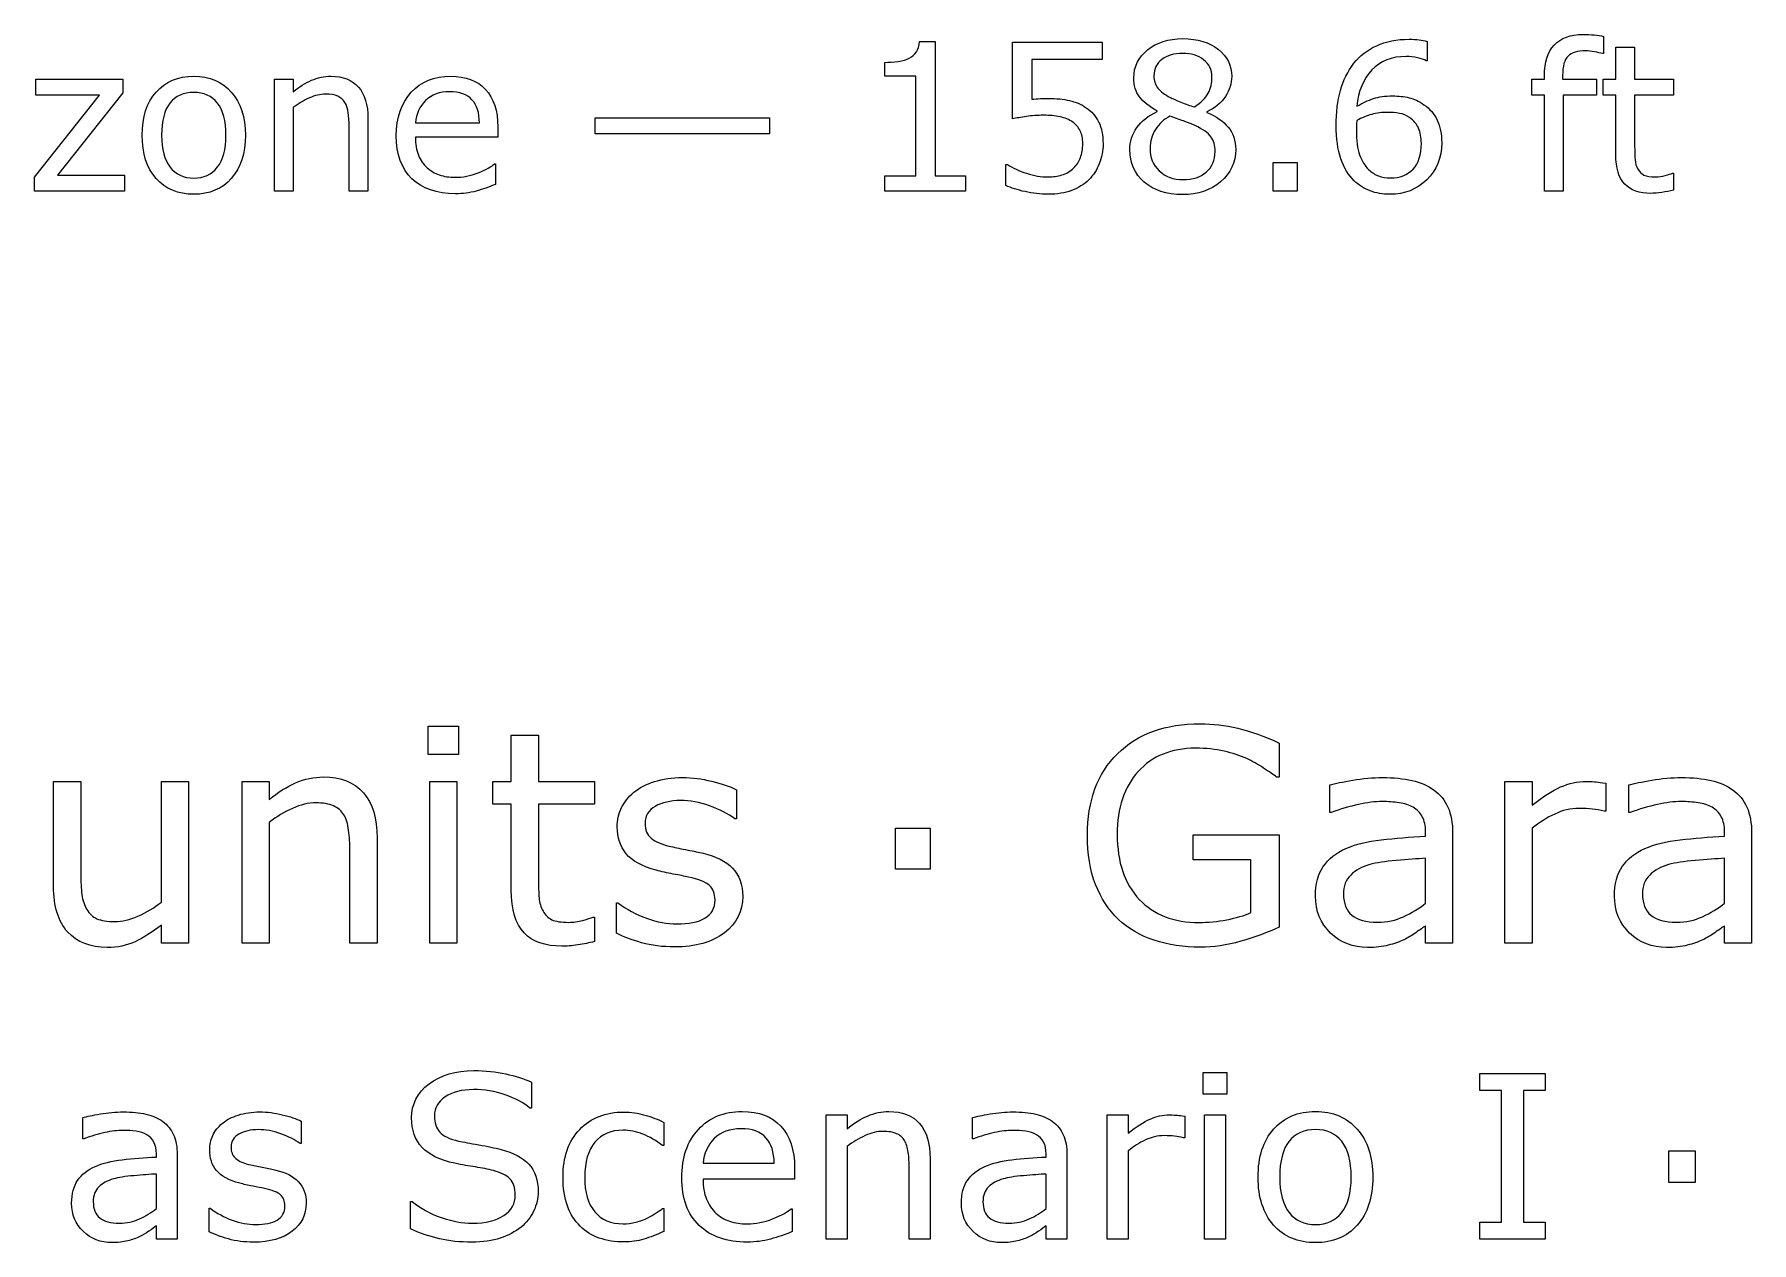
# Model space of a CAD drawing. Extents: x -13 to 750, y 12 to 2314.
# Drawn here: x 100.8 to 176.2, y 587.7 to 640.8 of the extents above; entities that cross this region are included whole.
import ezdxf

# ---------------------------------------------------------------- set-up
doc = ezdxf.new("R2010")
doc.units = 0
doc.layers.get('0').update_dxf_attribs({"linetype": 'CONTINUOUS'})

msp = doc.modelspace()

# ---------------------------------------------------------------- linework, layer by layer
at = {"color": 7}
for points in [[(139.69482, 640.4555), (140.37598, 640.4555), (140.37598, 634.5581), (141.71191, 634.5581), (141.71191, 633.89)], [(143.77293, 637.0624), (143.77293, 640.433), (147.71043, 640.433), (147.71043, 639.6639), (144.62107, 639.6639), (144.62107, 637.9237)], [(161.98389, 640.4555), (161.98389, 639.6162), (161.93999, 639.6162)], [(170.26758, 635.4938), (170.26758, 638.1042), (169.70947, 638.1042), (169.70947, 638.7985), (170.26758, 638.7985), (170.26758, 640.2091), (171.09375, 640.2091), (171.09375, 638.7985), (172.79883, 638.7985), (172.79883, 638.1042), (171.09375, 638.1042), (171.09375, 635.8673)], [(169.72709, 640.6838), (169.72705, 639.9283)], [(141.71191, 633.89), (138.16992, 633.89), (138.16992, 634.558), (139.53223, 634.558), (139.53223, 638.9437), (138.16992, 638.9437), (138.16992, 639.5414)], [(169.72705, 639.9283), (169.68315, 639.9283)], [(112.2026, 637.5547), (112.2026, 633.89), (111.37642, 633.89), (111.37642, 638.7987), (112.2026, 638.7987), (112.2026, 638.2538)], [(167.92973, 638.9659), (167.92973, 638.7989), (169.41947, 638.7989), (169.41947, 638.1046), (167.95609, 638.1046), (167.95609, 633.89), (167.12992, 633.89), (167.12992, 638.1044), (166.57182, 638.1044), (166.57182, 638.7987), (167.12992, 638.7987), (167.12992, 638.9613)], [(150.13623, 637.3837), (150.13623, 637.4097)], [(152.31152, 637.3746), (152.31152, 637.3486)], [(115.48096, 633.89), (114.65479, 633.89), (114.65479, 636.6849)], [(115.48092, 637.076), (115.48096, 633.89)], [(117.56396, 636.8915), (120.37646, 636.8915)], [(121.18062, 636.7069), (121.18066, 636.2587)], [(121.18066, 636.2587), (117.56396, 636.2587)], [(147.75437, 635.9692), (147.75439, 635.9686)], [(161.72938, 635.9775), (161.729, 635.9776)], [(162.62114, 636.0133), (162.62109, 636.0126)], [(121.04004, 635.0897), (121.08394, 635.0897), (121.08394, 634.1888)], [(143.4917, 634.1361), (143.4917, 635.0633), (143.5532, 635.0633)], [(172.7549, 634.6764), (172.7988, 634.6764), (172.79883, 633.9341)], [(121.77341, 603.2065), (121.77341, 606.977), (120.96726, 606.977), (120.96726, 607.9799), (121.77341, 607.9799), (121.77341, 610.0175), (122.96677, 610.0175), (122.96677, 607.9799), (125.42966, 607.9799), (125.42966, 606.977), (122.96677, 606.977), (122.96677, 603.746)], [(155.48581, 609.662), (155.48581, 608.1703), (155.37155, 608.1703)], [(101.67676, 603.3783), (101.67676, 607.9803), (102.87012, 607.9803), (102.87012, 603.9432)], [(106.41213, 602.6864), (106.41213, 607.9803), (107.60549, 607.9803), (107.60547, 600.89)], [(111.14749, 606.1839), (111.14749, 600.89), (109.95413, 600.89), (109.95413, 607.9803), (111.14749, 607.9803), (111.14749, 607.1932)], [(157.77097, 606.6153), (157.70747, 606.6153), (157.70747, 607.8277)], [(166.59419, 605.9236), (166.59419, 600.89), (165.40083, 600.89), (165.40083, 607.9803), (166.59419, 607.9803), (166.59419, 606.933)], [(169.82515, 607.9043), (169.82517, 606.6786)], [(170.89792, 606.6153), (170.83442, 606.6153), (170.83442, 607.8277)], [(131.65673, 607.618), (131.65673, 606.3421), (131.59323, 606.3421)], [(169.82517, 606.6786), (169.76167, 606.6786)], [(115.88284, 605.4921), (115.88281, 600.89)], [(154.24802, 602.2225), (154.24802, 604.5394), (151.7153, 604.5394), (151.7153, 605.6439), (155.49216, 605.6439), (155.49216, 601.5877)], [(161.91599, 605.5741), (161.91599, 605.7582)], [(163.10298, 605.7012), (163.103, 600.8895)], [(175.04294, 605.5741), (175.04294, 605.7582)], [(176.22993, 605.7012), (176.22995, 600.8895)], [(115.88281, 600.89), (114.68945, 600.89), (114.68945, 604.9271)], [(161.91599, 602.6351), (161.91599, 604.6092)], [(175.04294, 602.6351), (175.04294, 604.6092)], [(126.3945, 601.3148), (126.3945, 602.6541), (126.458, 602.6541)], [(161.91599, 602.6353), (161.91599, 602.6351)], [(175.04294, 602.6353), (175.04294, 602.6351)], [(107.60547, 600.89), (106.41211, 600.89), (106.41211, 601.6771)], [(125.36619, 602.0253), (125.42969, 602.0253), (125.42966, 600.953)], [(163.103, 600.8895), (161.91599, 600.8895), (161.91599, 601.6449)], [(176.22995, 600.8895), (175.04294, 600.8895), (175.04294, 601.6449)], [(122.66264, 594.7845), (122.66264, 593.642), (122.59424, 593.642)], [(103.00439, 592.2941), (102.95559, 592.2941), (102.95559, 593.2267)], [(112.55515, 593.0658), (112.55515, 592.0843), (112.50635, 592.0843)], [(128.46826, 593.017), (128.46826, 591.9964), (128.41946, 591.9964)], [(136.52007, 591.9623), (136.52007, 587.89), (135.6021, 587.89), (135.6021, 593.3441), (136.52007, 593.3441), (136.52007, 592.7386)], [(142.06689, 592.2941), (142.01809, 592.2941), (142.01809, 593.2267)], [(148.85403, 591.7613), (148.85403, 587.89), (147.93607, 587.89), (147.93607, 593.3441), (148.85403, 593.3441), (148.85403, 592.5384)], [(151.33939, 593.2851), (151.33936, 592.3431)], [(151.33936, 592.3431), (151.29056, 592.3431)], [(106.19287, 591.4937), (106.19287, 591.6353)], [(107.10598, 591.5907), (107.10596, 587.89)], [(130.19189, 591.225), (133.31689, 591.225)], [(140.16265, 591.43), (140.1626, 587.89)], [(145.25537, 591.4937), (145.25537, 591.6353)], [(146.16848, 591.5907), (146.16846, 587.89)], [(106.19287, 589.2328), (106.19287, 590.7513)], [(134.21045, 590.5218), (130.19189, 590.5218)], [(134.21042, 591.0199), (134.21045, 590.5218)], [(140.1626, 587.89), (139.24463, 587.89), (139.24463, 590.9955)], [(145.25537, 589.2328), (145.25537, 590.7513)], [(106.19287, 589.233), (106.19287, 589.2328)], [(108.50732, 588.2171), (108.50732, 589.2474), (108.55612, 589.2474)], [(117.3501, 588.3392), (117.3501, 589.5502), (117.4185, 589.5502)], [(128.41946, 589.2422), (128.46826, 589.2422), (128.46826, 588.2318)], [(134.0542, 589.223), (134.103, 589.223), (134.103, 588.222)], [(145.25537, 589.233), (145.25537, 589.2328)], [(107.10596, 587.89), (106.19287, 587.89), (106.19287, 588.4711)], [(146.16846, 587.89), (145.25537, 587.89), (145.25537, 588.4711)]]:
    msp.add_lwpolyline(points, dxfattribs=at)
for points in [[(104.79785, 633.89), (100.83398, 633.89), (100.83398, 634.5008), (103.69482, 638.1087), (100.89551, 638.1087), (100.89551, 638.7987), (104.72314, 638.7987), (104.72314, 638.2098), (101.84912, 634.5887), (104.79785, 634.5887)], [(152.53564, 638.9086), (152.53564, 638.9086)], [(133.11182, 636.4037), (125.45654, 636.4037), (125.45654, 637.1068), (133.11182, 637.1068)], [(109.24512, 636.3421), (109.24512, 636.3421)], [(110.09766, 636.3421), (110.09766, 636.3421)], [(152.67187, 635.6302), (152.67187, 635.6302)], [(153.57715, 635.7138), (153.57715, 635.7138)], [(156.27539, 633.89), (155.2251, 633.89), (155.2251, 635.1424), (156.27539, 635.1424)], [(119.46289, 609.1673), (118.11719, 609.1673), (118.11719, 610.4051), (119.46289, 610.4051)], [(119.38669, 600.89), (118.19333, 600.89), (118.19333, 607.9803), (119.38669, 607.9803)], [(140.16257, 604.1332), (138.64548, 604.1332), (138.64548, 605.9295), (140.16257, 605.9295)], [(131.93601, 602.9334), (131.93601, 602.9334)], [(153.18994, 594.2572), (152.15479, 594.2572), (152.15479, 595.2093), (153.18994, 595.2093)], [(167.16942, 587.89), (164.29833, 587.89), (164.29833, 588.6322), (165.25048, 588.6322), (165.25048, 594.4183), (164.29833, 594.4183), (164.29833, 595.1605), (167.16942, 595.1605), (167.16942, 594.4183), (166.21728, 594.4183), (166.21728, 588.6322), (167.16942, 588.6322)], [(153.13134, 587.89), (152.21337, 587.89), (152.21337, 593.3441), (153.13134, 593.3441)], [(173.75634, 590.3851), (172.58935, 590.3851), (172.58935, 591.767), (173.75634, 591.767)], [(158.64892, 590.6146), (158.64892, 590.6146)], [(159.59618, 590.6146), (159.59618, 590.6146)], [(122.95557, 589.9652), (122.95557, 589.9652)], [(112.77002, 589.4623), (112.77002, 589.4623)]]:
    msp.add_lwpolyline(points, close=True, dxfattribs=at)
for points in [[(139.55859, 639.9985), (139.637697, 640.112767), (139.683107, 640.2651), (139.69482, 640.4555)], [(149.70996, 640.0904), (150.11426, 640.418533), (150.62842, 640.5826), (151.25244, 640.5826)], [(151.25244, 640.5826), (151.90576, 640.5826), (152.427243, 640.425867), (152.81689, 640.1124)], [(152.81689, 640.1124), (153.206543, 639.798867), (153.40137, 639.4004), (153.40137, 638.917)], [(158.77148, 639.5018), (159.029293, 639.832867), (159.361813, 640.0907), (159.76904, 640.2753)], [(159.76904, 640.2753), (160.176267, 640.462767), (160.650877, 640.5565), (161.19287, 640.5565)], [(161.19287, 640.5565), (161.365723, 640.5565), (161.510743, 640.549167), (161.62793, 640.5345)], [(161.62793, 640.5345), (161.745117, 640.519833), (161.86377, 640.4935), (161.98389, 640.4555)], [(167.12992, 638.9613), (167.12992, 639.5443), (167.27494, 639.991067), (167.56498, 640.3016)], [(167.56498, 640.3016), (167.85502, 640.615067), (168.273967, 640.7718), (168.82182, 640.7718)], [(168.82182, 640.7718), (169.006387, 640.7718), (169.171913, 640.763133), (169.3184, 640.7458)], [(169.3184, 640.7458), (169.467813, 640.728467), (169.604043, 640.7078), (169.72709, 640.6838)], [(138.16992, 639.5414), (138.354493, 639.5414), (138.552247, 639.556067), (138.76318, 639.5854)], [(138.76318, 639.5854), (138.97412, 639.6174), (139.13379, 639.6628), (139.24219, 639.7216)], [(139.24219, 639.7216), (139.376957, 639.794867), (139.482423, 639.887167), (139.55859, 639.9985)], [(149.10352, 638.8599), (149.10352, 639.3521), (149.305667, 639.762267), (149.70996, 640.0904)], [(150.33838, 639.6732), (150.104007, 639.4974), (149.98682, 639.2601), (149.98682, 638.9613)], [(151.24805, 639.9369), (150.87891, 639.9369), (150.575687, 639.849), (150.33838, 639.6732)], [(152.1709, 639.6556), (151.930667, 639.843133), (151.62305, 639.9369), (151.24805, 639.9369)], [(152.53564, 638.9086), (152.53564, 639.222067), (152.41406, 639.471067), (152.1709, 639.6556)], [(158.17383, 638.3065), (158.299803, 638.754767), (158.49902, 639.1532), (158.77148, 639.5018)], [(161.06109, 639.8012), (160.431203, 639.8012), (159.92876, 639.603467), (159.55376, 639.208)], [(161.56646, 639.7392), (161.402393, 639.780533), (161.233937, 639.8012), (161.06109, 639.8012)], [(161.93999, 639.6162), (161.857957, 639.6602), (161.733447, 639.7012), (161.56646, 639.7392)], [(168.16703, 639.814), (168.00883, 639.658733), (167.92973, 639.376033), (167.92973, 638.9659)], [(168.94047, 640.0513), (168.585977, 640.0513), (168.328163, 639.9722), (168.16703, 639.814)], [(169.32719, 640.0073), (169.180703, 640.036633), (169.051797, 640.0513), (168.94047, 640.0513)], [(169.68315, 639.9283), (169.592323, 639.954967), (169.47367, 639.9813), (169.32719, 640.0073)], [(106.17773, 638.2362), (106.58789, 638.702), (107.140137, 638.9349), (107.83447, 638.9349)], [(107.83447, 638.9349), (108.52295, 638.9349), (109.072267, 638.702), (109.48242, 638.2362)], [(112.2026, 638.2538), (112.460413, 638.467667), (112.727013, 638.634633), (113.0024, 638.7547)], [(113.0024, 638.7547), (113.277793, 638.874833), (113.56051, 638.9349), (113.85055, 638.9349)], [(113.85055, 638.9349), (114.380823, 638.9349), (114.78512, 638.775233), (115.06344, 638.4559)], [(117.37935, 638.2274), (117.818803, 638.699067), (118.395953, 638.9349), (119.1108, 638.9349)], [(119.1108, 638.9349), (119.772907, 638.9349), (120.282673, 638.741533), (120.6401, 638.3548)], [(149.354, 638.025), (149.187013, 638.2476), (149.10352, 638.5259), (149.10352, 638.8599)], [(149.98682, 638.9613), (149.98682, 638.750367), (150.045413, 638.567267), (150.1626, 638.412)], [(152.36865, 638.1879), (152.479977, 638.3959), (152.53564, 638.636133), (152.53564, 638.9086)], [(153.40137, 638.917), (153.40137, 638.621133), (153.309083, 638.329633), (153.12451, 638.0425)], [(159.55376, 639.208), (159.17876, 638.8154), (158.9605, 638.283667), (158.89898, 637.6128)], [(105.56689, 636.3421), (105.56689, 637.141967), (105.770503, 637.773333), (106.17773, 638.2362)], [(107.83447, 638.223), (107.38623, 638.223), (107.037597, 638.067733), (106.78857, 637.7572)], [(108.87158, 637.7572), (108.62256, 638.067733), (108.276857, 638.223), (107.83447, 638.223)], [(109.48242, 638.2362), (109.89258, 637.773333), (110.09766, 637.141967), (110.09766, 636.3421)], [(112.91012, 637.981), (112.664027, 637.869667), (112.428187, 637.727567), (112.2026, 637.5547)], [(113.61764, 638.148), (113.392053, 638.148), (113.156213, 638.092333), (112.91012, 637.981)], [(114.15377, 638.056), (114.016077, 638.117333), (113.837367, 638.148), (113.61764, 638.148)], [(114.47017, 637.7836), (114.39693, 637.9066), (114.291463, 637.9974), (114.15377, 638.056)], [(115.06344, 638.4559), (115.34176, 638.136567), (115.48092, 637.6766), (115.48092, 637.076)], [(116.72457, 636.3158), (116.72457, 637.118533), (116.94283, 637.755733), (117.37935, 638.2274)], [(118.00781, 637.8627), (117.74707, 637.6019), (117.59912, 637.278167), (117.56396, 636.8915)], [(119.06689, 638.2538), (118.62451, 638.2538), (118.271483, 638.123433), (118.00781, 637.8627)], [(120.04688, 637.8978), (119.833007, 638.135133), (119.506343, 638.2538), (119.06689, 638.2538)], [(120.37646, 636.8915), (120.373793, 637.3251), (120.263933, 637.660533), (120.04688, 637.8978)], [(120.6401, 638.3548), (121.000447, 637.968133), (121.18062, 637.418833), (121.18062, 636.7069)], [(144.62107, 637.9237), (144.74705, 637.9357), (144.875957, 637.944367), (145.00779, 637.9497)], [(145.00779, 637.9497), (145.13963, 637.956367), (145.25389, 637.9597), (145.35057, 637.9597)], [(145.35057, 637.9597), (145.705057, 637.9597), (146.015603, 637.929033), (146.28221, 637.8677)], [(146.28221, 637.8677), (146.54881, 637.809033), (146.793437, 637.703533), (147.01609, 637.5512)], [(150.13623, 637.4097), (149.78467, 637.597233), (149.523927, 637.802333), (149.354, 638.025)], [(150.1626, 638.412), (150.282713, 638.259667), (150.462887, 638.123433), (150.70312, 638.0033)], [(150.70312, 638.0033), (150.81152, 637.950633), (150.966797, 637.881767), (151.16895, 637.7967)], [(151.7666, 637.5858), (152.05664, 637.779133), (152.257323, 637.979833), (152.36865, 638.1879)], [(153.12451, 638.0425), (152.939943, 637.758367), (152.668947, 637.535733), (152.31152, 637.3746)], [(157.98926, 636.764), (157.98926, 637.344067), (158.050783, 637.858233), (158.17383, 638.3065)], [(158.89898, 637.6128), (159.145073, 637.7622), (159.38677, 637.874967), (159.62407, 637.9511)], [(159.62407, 637.9511), (159.864303, 638.030233), (160.14116, 638.0698), (160.45464, 638.0698)], [(160.45464, 638.0698), (160.73296, 638.0698), (160.97759, 638.043467), (161.18853, 637.9908)], [(161.18853, 637.9908), (161.402397, 637.9408), (161.620657, 637.838267), (161.84331, 637.6832)], [(106.78857, 637.7572), (106.542477, 637.4496), (106.41943, 636.9779), (106.41943, 636.3421)], [(109.24512, 636.3421), (109.24512, 636.9779), (109.120607, 637.4496), (108.87158, 637.7572)], [(114.61519, 637.3177), (114.588857, 637.516967), (114.540517, 637.672267), (114.47017, 637.7836)], [(114.65479, 636.6849), (114.65479, 636.9105), (114.64159, 637.121433), (114.61519, 637.3177)], [(144.38816, 637.1678), (144.15086, 637.132467), (143.945783, 637.097333), (143.77293, 637.0624)], [(145.13523, 637.2208), (144.877423, 637.2208), (144.6284, 637.203133), (144.38816, 637.1678)], [(145.86473, 637.1508), (145.64793, 637.197467), (145.404763, 637.2208), (145.13523, 637.2208)], [(146.42283, 636.9179), (146.27049, 637.029233), (146.084457, 637.106867), (145.86473, 637.1508)], [(147.01609, 637.5512), (147.25047, 637.390067), (147.432113, 637.182067), (147.56102, 636.9272)], [(149.24414, 636.6805), (149.45508, 636.976433), (149.752443, 637.210833), (150.13623, 637.3837)], [(150.68994, 637.1815), (150.426267, 637.037967), (150.213863, 636.843133), (150.05273, 636.597)], [(151.34473, 636.9486), (151.180663, 637.003933), (150.9624, 637.081567), (150.68994, 637.1815)], [(151.16895, 637.7967), (151.374023, 637.711767), (151.57324, 637.641467), (151.7666, 637.5858)], [(152.31152, 637.3486), (152.72168, 637.1728), (153.035157, 636.956), (153.25195, 636.6982)], [(159.55371, 637.2608), (159.339843, 637.202133), (159.120117, 637.1113), (158.89453, 636.9883)], [(160.24805, 637.3488), (159.999023, 637.3488), (159.767577, 637.319467), (159.55371, 637.2608)], [(160.76221, 637.3048), (160.598143, 637.334133), (160.426757, 637.3488), (160.24805, 637.3488)], [(161.21045, 637.1202), (161.075683, 637.213933), (160.92627, 637.275467), (160.76221, 637.3048)], [(161.60596, 636.6544), (161.526853, 636.833067), (161.395017, 636.988333), (161.21045, 637.1202)], [(161.84331, 637.6832), (162.101123, 637.504467), (162.294483, 637.278867), (162.42339, 637.0064)], [(106.17773, 634.4481), (105.770503, 634.910967), (105.56689, 635.5423), (105.56689, 636.3421)], [(106.41943, 636.3421), (106.41943, 635.7269), (106.543943, 635.259633), (106.79297, 634.9403)], [(108.86719, 634.9359), (109.119143, 635.2523), (109.24512, 635.721033), (109.24512, 636.3421)], [(110.09766, 636.3421), (110.09766, 635.5423), (109.89258, 634.910967), (109.48242, 634.4481)], [(146.74363, 636.5444), (146.667457, 636.699667), (146.560523, 636.824167), (146.42283, 636.9179)], [(146.86228, 635.9731), (146.86228, 636.1987), (146.82273, 636.389133), (146.74363, 636.5444)], [(147.56102, 636.9272), (147.68992, 636.672333), (147.75437, 636.353), (147.75437, 635.9692)], [(148.92773, 635.6962), (148.92773, 636.059467), (149.0332, 636.387567), (149.24414, 636.6805)], [(150.05273, 636.597), (149.89453, 636.350933), (149.81543, 636.072633), (149.81543, 635.7621)], [(151.79736, 636.7684), (151.659667, 636.833067), (151.50879, 636.893133), (151.34473, 636.9486)], [(152.4917, 636.2762), (152.374513, 636.440267), (152.143067, 636.604333), (151.79736, 636.7684)], [(153.25195, 636.6982), (153.46875, 636.4404), (153.57715, 636.112267), (153.57715, 635.7138)], [(158.19141, 635.3138), (158.056643, 635.7152), (157.98926, 636.1986), (157.98926, 636.764)], [(158.88133, 636.7994), (158.878663, 636.740733), (158.87733, 636.666033), (158.87733, 636.5753)], [(158.87733, 636.5753), (158.87733, 636.112367), (158.924207, 635.746133), (159.01796, 635.4766)], [(158.89453, 636.9883), (158.88853, 636.923633), (158.88413, 636.860667), (158.88133, 636.7994)], [(161.729, 635.9776), (161.729, 636.250067), (161.687987, 636.475667), (161.60596, 636.6544)], [(162.42339, 637.0064), (162.555223, 636.733933), (162.62114, 636.4029), (162.62114, 636.0133)], [(117.41012, 634.4349), (116.953087, 634.8773), (116.72457, 635.504267), (116.72457, 636.3158)], [(117.56396, 636.2587), (117.56396, 635.9569), (117.609373, 635.6932), (117.7002, 635.4676)], [(146.76121, 635.3623), (146.82859, 635.538033), (146.86228, 635.741633), (146.86228, 635.9731)], [(147.75439, 635.9686), (147.75439, 635.663933), (147.698727, 635.372433), (147.5874, 635.0941)], [(149.55615, 634.2899), (149.137203, 634.6561), (148.92773, 635.124867), (148.92773, 635.6962)], [(149.81543, 635.7621), (149.81543, 635.366567), (149.95166, 635.0399), (150.22412, 634.7821)], [(152.28516, 634.725), (152.542967, 634.944733), (152.67187, 635.246467), (152.67187, 635.6302)], [(152.67187, 635.6302), (152.67187, 635.899733), (152.611813, 636.115067), (152.4917, 636.2762)], [(153.57715, 635.7137), (153.57715, 635.1483), (153.355957, 634.6781), (152.91357, 634.3031)], [(161.36464, 634.8569), (161.6078, 635.117633), (161.72938, 635.491167), (161.72938, 635.9775)], [(162.62109, 636.0126), (162.62109, 635.347533), (162.401363, 634.804067), (161.96191, 634.3822)], [(171.09375, 635.8673), (171.09375, 635.6095), (171.099617, 635.407367), (171.11135, 635.2609)], [(106.79297, 634.9403), (107.04199, 634.6239), (107.389157, 634.4657), (107.83447, 634.4657)], [(107.83447, 634.4657), (108.273923, 634.4657), (108.618163, 634.622433), (108.86719, 634.9359)], [(117.7002, 635.4676), (117.79102, 635.245), (117.91553, 635.0619), (118.07373, 634.9183)], [(118.07373, 634.9183), (118.226077, 634.7777), (118.406253, 634.672233), (118.61426, 634.6019)], [(120.31494, 634.6942), (120.654787, 634.828933), (120.896487, 634.960767), (121.04004, 635.0897)], [(143.5532, 635.0633), (143.793433, 634.910967), (144.074683, 634.7806), (144.39695, 634.6722)], [(145.94822, 634.602), (146.144513, 634.660667), (146.31883, 634.7632), (146.47117, 634.9096)], [(146.47117, 634.9096), (146.600077, 635.0356), (146.696757, 635.1865), (146.76121, 635.3623)], [(147.5874, 635.0941), (147.476073, 634.815767), (147.32373, 634.5814), (147.13037, 634.391)], [(158.77588, 634.347), (158.523927, 634.5902), (158.329103, 634.912467), (158.19141, 635.3138)], [(159.01796, 635.4766), (159.11464, 635.21), (159.246477, 634.999067), (159.41347, 634.8438)], [(159.41347, 634.8438), (159.54823, 634.714933), (159.693247, 634.619733), (159.84852, 634.5582)], [(160.36268, 634.4702), (160.787487, 634.4702), (161.121473, 634.5991), (161.36464, 634.8569)], [(170.65869, 634.1974), (170.39795, 634.466933), (170.26758, 634.899067), (170.26758, 635.4938)], [(171.11135, 635.2609), (171.123083, 635.117367), (171.164097, 634.9826), (171.23439, 634.8566)], [(171.23439, 634.8566), (171.298857, 634.7394), (171.38675, 634.652967), (171.49807, 634.5973)], [(107.83447, 633.7538), (107.140137, 633.7538), (106.58789, 633.985233), (106.17773, 634.4481)], [(109.48242, 634.4481), (109.072267, 633.985233), (108.52295, 633.7538), (107.83447, 633.7538)], [(119.31734, 633.7757), (118.502887, 633.7757), (117.867147, 633.995433), (117.41012, 634.4349)], [(118.61426, 634.6019), (118.825193, 634.531567), (119.056637, 634.4964), (119.30859, 634.4964)], [(119.30859, 634.4964), (119.642577, 634.4964), (119.978027, 634.562333), (120.31494, 634.6942)], [(121.08394, 634.1888), (120.80562, 634.0716), (120.521443, 633.973467), (120.23141, 633.8944)], [(144.33105, 633.868), (143.999997, 633.941267), (143.720213, 634.030633), (143.4917, 634.1361)], [(144.39695, 634.6722), (144.719217, 634.566733), (145.035623, 634.514), (145.34617, 634.514)], [(145.34617, 634.514), (145.554177, 634.514), (145.75486, 634.543333), (145.94822, 634.602)], [(147.13037, 634.391), (146.91943, 634.185933), (146.667477, 634.027733), (146.37451, 633.9164)], [(151.25244, 633.7406), (150.543453, 633.7406), (149.978023, 633.9237), (149.55615, 634.2899)], [(150.22412, 634.7821), (150.49658, 634.5243), (150.842283, 634.3954), (151.26123, 634.3954)], [(152.91357, 634.3031), (152.474117, 633.9281), (151.920407, 633.7406), (151.25244, 633.7406)], [(151.26123, 634.3954), (151.688963, 634.3954), (152.030273, 634.505267), (152.28516, 634.725)], [(159.47461, 633.9032), (159.210937, 634.0028), (158.978027, 634.150733), (158.77588, 634.347)], [(159.84852, 634.5582), (160.006727, 634.499533), (160.178113, 634.4702), (160.36268, 634.4702)], [(161.96191, 634.3822), (161.52539, 633.963267), (160.98926, 633.7538), (160.35352, 633.7538)], [(171.80127, 633.7931), (171.30029, 633.7931), (170.91943, 633.927867), (170.65869, 634.1974)], [(171.49807, 634.5973), (171.612323, 634.544633), (171.785173, 634.5183), (172.01662, 634.5183)], [(172.01662, 634.5183), (172.151387, 634.5183), (172.292013, 634.5373), (172.4385, 634.5753)], [(172.4385, 634.5753), (172.58498, 634.616633), (172.690447, 634.650333), (172.7549, 634.6764)], [(120.23141, 633.8944), (119.94137, 633.815267), (119.63668, 633.7757), (119.31734, 633.7757)], [(145.36377, 633.7538), (145.00635, 633.7538), (144.66211, 633.791867), (144.33105, 633.868)], [(146.37451, 633.9164), (146.08447, 633.808), (145.747557, 633.7538), (145.36377, 633.7538)], [(160.35352, 633.7538), (160.031253, 633.7538), (159.738283, 633.8036), (159.47461, 633.9032)], [(172.28906, 633.8331), (172.10742, 633.806433), (171.944823, 633.7931), (171.80127, 633.7931)], [(172.79883, 633.9341), (172.643557, 633.893433), (172.473633, 633.859767), (172.28906, 633.8331)], [(148.38913, 609.1986), (149.27357, 610.074533), (150.485973, 610.5125), (152.02634, 610.5125)], [(152.02634, 610.5125), (152.563773, 610.5125), (153.111787, 610.446933), (153.67038, 610.3158)], [(153.67038, 610.3158), (154.233207, 610.1888), (154.83835, 609.970867), (155.48581, 609.662)], [(151.81052, 609.4398), (150.752573, 609.4398), (149.91468, 609.099133), (149.29684, 608.4178)], [(153.06735, 609.3065), (152.69919, 609.395367), (152.280247, 609.4398), (151.81052, 609.4398)], [(154.06393, 608.9828), (153.771943, 609.113933), (153.43975, 609.221833), (153.06735, 609.3065)], [(147.06882, 605.6249), (147.06882, 607.135633), (147.508923, 608.326867), (148.38913, 609.1986)], [(154.80026, 608.5702), (154.550587, 608.7352), (154.305143, 608.872733), (154.06393, 608.9828)], [(155.37155, 608.1703), (155.240363, 608.271833), (155.049933, 608.405133), (154.80026, 608.5702)], [(111.14749, 607.1932), (111.519883, 607.502133), (111.904973, 607.743367), (112.30276, 607.9169)], [(112.30276, 607.9169), (112.700547, 608.090367), (113.108913, 608.1771), (113.52786, 608.1771)], [(113.52786, 608.1771), (114.293813, 608.1771), (114.8778, 607.946467), (115.27982, 607.4852)], [(127.15624, 607.5038), (127.39322, 607.702667), (127.693677, 607.859233), (128.05761, 607.9735)], [(128.05761, 607.9735), (128.42577, 608.091967), (128.83625, 608.1512), (129.28905, 608.1512)], [(129.28905, 608.1512), (129.71223, 608.1512), (130.13964, 608.0983), (130.57128, 607.9925)], [(130.57128, 607.9925), (131.007153, 607.890967), (131.36897, 607.766133), (131.65673, 607.618)], [(149.29684, 608.4178), (148.683233, 607.740733), (148.37643, 606.822433), (148.37643, 605.6629)], [(157.70747, 607.8277), (157.940217, 607.891033), (158.276643, 607.960867), (158.71675, 608.0372)], [(158.71675, 608.0372), (159.15685, 608.113333), (159.590607, 608.1514), (160.01802, 608.1514)], [(160.01802, 608.1514), (160.517367, 608.1514), (160.951123, 608.1091), (161.31929, 608.0245)], [(161.31929, 608.0245), (161.691683, 607.9441), (162.013297, 607.804433), (162.28413, 607.6055)], [(166.59419, 606.933), (167.06815, 607.313867), (167.48498, 607.582567), (167.84468, 607.7391)], [(167.84468, 607.7391), (168.208607, 607.8999), (168.578887, 607.9803), (168.95552, 607.9803)], [(168.95552, 607.9803), (169.162873, 607.9803), (169.3131, 607.973967), (169.4062, 607.9613)], [(169.4062, 607.9613), (169.4993, 607.952633), (169.63895, 607.933633), (169.82515, 607.9043)], [(170.83442, 607.8277), (171.067167, 607.891033), (171.403593, 607.960867), (171.8437, 608.0372)], [(171.8437, 608.0372), (172.283807, 608.113333), (172.717563, 608.1514), (173.14497, 608.1514)], [(173.14497, 608.1514), (173.644317, 608.1514), (174.078073, 608.1091), (174.44624, 608.0245)], [(174.44624, 608.0245), (174.818633, 607.9441), (175.140247, 607.804433), (175.41108, 607.6055)], [(113.19144, 607.0409), (112.865593, 607.0409), (112.524933, 606.9605), (112.16946, 606.7997)], [(113.96585, 606.9076), (113.766957, 606.996467), (113.50882, 607.0409), (113.19144, 607.0409)], [(115.27982, 607.4852), (115.681833, 607.023933), (115.88284, 606.359567), (115.88284, 605.4921)], [(126.60399, 606.8119), (126.726717, 607.070033), (126.9108, 607.300667), (127.15624, 607.5038)], [(129.20017, 607.1419), (128.764297, 607.1419), (128.39613, 607.057267), (128.09567, 606.888)], [(130.48239, 606.9071), (130.046517, 607.063633), (129.61911, 607.1419), (129.20017, 607.1419)], [(158.96433, 606.9708), (158.579237, 606.890333), (158.18145, 606.771833), (157.77097, 606.6153)], [(160.01169, 607.0977), (159.698537, 607.0977), (159.349417, 607.0554), (158.96433, 606.9708)], [(160.75436, 607.0467), (160.517387, 607.0807), (160.26983, 607.0977), (160.01169, 607.0977)], [(161.36374, 606.8499), (161.194467, 606.947233), (160.99134, 607.012833), (160.75436, 607.0467)], [(162.28413, 607.6055), (162.55073, 607.410833), (162.753853, 607.159033), (162.8935, 606.8501)], [(172.09128, 606.9708), (171.706187, 606.890333), (171.3084, 606.771833), (170.89792, 606.6153)], [(173.13864, 607.0977), (172.825493, 607.0977), (172.476373, 607.0554), (172.09128, 606.9708)], [(173.88132, 607.0467), (173.64434, 607.0807), (173.39678, 607.0977), (173.13864, 607.0977)], [(174.49069, 606.8499), (174.321423, 606.947233), (174.1183, 607.012833), (173.88132, 607.0467)], [(175.41108, 607.6055), (175.677687, 607.410833), (175.880813, 607.159033), (176.02046, 606.8501)], [(112.16946, 606.7997), (111.813993, 606.6389), (111.473337, 606.433633), (111.14749, 606.1839)], [(114.42288, 606.514), (114.317087, 606.691733), (114.164743, 606.822933), (113.96585, 606.9076)], [(114.63235, 605.8412), (114.594283, 606.128933), (114.52446, 606.3532), (114.42288, 606.514)], [(126.42626, 605.9867), (126.42626, 606.2787), (126.485503, 606.553767), (126.60399, 606.8119)], [(128.09567, 606.888), (127.795217, 606.723), (127.64499, 606.475467), (127.64499, 606.1454)], [(131.59323, 606.3421), (131.288543, 606.566433), (130.918263, 606.754767), (130.48239, 606.9071)], [(161.76999, 606.431), (161.67689, 606.608733), (161.541473, 606.748367), (161.36374, 606.8499)], [(161.91599, 605.7582), (161.91599, 606.029), (161.867323, 606.253267), (161.76999, 606.431)], [(162.8935, 606.8501), (163.033153, 606.541233), (163.10298, 606.158267), (163.10298, 605.7012)], [(167.58442, 606.552), (167.241647, 606.3912), (166.91157, 606.181733), (166.59419, 605.9236)], [(168.65083, 606.7996), (168.282663, 606.7996), (167.927193, 606.717067), (167.58442, 606.552)], [(169.24116, 606.7676), (169.07612, 606.788933), (168.879343, 606.7996), (168.65083, 606.7996)], [(169.76167, 606.6786), (169.583937, 606.7206), (169.410433, 606.750267), (169.24116, 606.7676)], [(174.89694, 606.431), (174.80384, 606.608733), (174.668423, 606.748367), (174.49069, 606.8499)], [(175.04294, 605.7582), (175.04294, 606.029), (174.994273, 606.253267), (174.89694, 606.431)], [(176.02046, 606.8501), (176.160107, 606.541233), (176.22993, 606.158267), (176.22993, 605.7012)], [(114.68945, 604.9271), (114.68945, 605.252967), (114.670417, 605.557667), (114.63235, 605.8412)], [(126.81347, 604.806), (126.55533, 605.1276), (126.42626, 605.521167), (126.42626, 605.9867)], [(127.64499, 606.1454), (127.64499, 605.8534), (127.735973, 605.633333), (127.91794, 605.4852)], [(127.91794, 605.4852), (128.095673, 605.337067), (128.383433, 605.216467), (128.78122, 605.1234)], [(147.42429, 603.4603), (147.18731, 604.078167), (147.06882, 604.7997), (147.06882, 605.6249)], [(148.37643, 605.6629), (148.37643, 604.439967), (148.698047, 603.487833), (149.34128, 602.8065)], [(159.96726, 605.4217), (160.5724, 605.489433), (161.221977, 605.540233), (161.91599, 605.5741)], [(173.09421, 605.4217), (173.69935, 605.489433), (174.348927, 605.540233), (175.04294, 605.5741)], [(128.14013, 604.0824), (127.518057, 604.2474), (127.075837, 604.4886), (126.81347, 604.806)], [(128.78122, 605.1234), (129.001273, 605.072733), (129.246717, 605.021933), (129.51755, 604.971)], [(129.51755, 604.971), (129.792617, 604.920333), (130.02113, 604.8738), (130.20309, 604.8314)], [(130.20309, 604.8314), (130.757457, 604.704467), (131.184867, 604.486533), (131.48532, 604.1776)], [(157.42184, 604.2474), (157.654593, 604.581733), (157.984673, 604.8441), (158.41208, 605.0345)], [(158.41208, 605.0345), (158.84372, 605.224967), (159.362113, 605.354033), (159.96726, 605.4217)], [(170.5488, 604.2474), (170.781547, 604.581733), (171.111623, 604.8441), (171.53903, 605.0345)], [(171.53903, 605.0345), (171.97067, 605.224967), (172.489063, 605.354033), (173.09421, 605.4217)], [(102.87012, 603.9432), (102.87012, 603.583533), (102.887053, 603.274633), (102.92092, 603.0165)], [(128.8828, 603.9173), (128.611967, 603.967967), (128.36441, 604.023), (128.14013, 604.0824)], [(131.48532, 604.1776), (131.78578, 603.864467), (131.93601, 603.449733), (131.93601, 602.9334)], [(157.07907, 602.9461), (157.07907, 603.483567), (157.193327, 603.917333), (157.42184, 604.2474)], [(159.45944, 604.3301), (159.116667, 604.232767), (158.839487, 604.080433), (158.6279, 603.8731)], [(160.62741, 604.5142), (160.136523, 604.4722), (159.7472, 604.410833), (159.45944, 604.3301)], [(161.91599, 604.6092), (161.552057, 604.587867), (161.12253, 604.5562), (160.62741, 604.5142)], [(170.20602, 602.9461), (170.20602, 603.483567), (170.32028, 603.917333), (170.5488, 604.2474)], [(172.5864, 604.3301), (172.243627, 604.232767), (171.966443, 604.080433), (171.75485, 603.8731)], [(173.75436, 604.5142), (173.26348, 604.4722), (172.87416, 604.410833), (172.5864, 604.3301)], [(175.04294, 604.6092), (174.679007, 604.587867), (174.24948, 604.5562), (173.75436, 604.5142)], [(102.29883, 601.3724), (101.884117, 601.829467), (101.67676, 602.4981), (101.67676, 603.3783)], [(122.33835, 601.3339), (121.961723, 601.723233), (121.77341, 602.347433), (121.77341, 603.2065)], [(122.96677, 603.746), (122.96677, 603.373667), (122.975237, 603.0817), (122.99217, 602.8701)], [(129.54931, 603.784), (129.380037, 603.822), (129.157867, 603.866433), (128.8828, 603.9173)], [(130.47606, 603.4159), (130.315253, 603.559767), (130.006337, 603.682467), (129.54931, 603.784)], [(130.71728, 602.7811), (130.71728, 603.060367), (130.636873, 603.271967), (130.47606, 603.4159)], [(148.43356, 601.9242), (147.997693, 602.334667), (147.66127, 602.8467), (147.42429, 603.4603)], [(158.6279, 603.8731), (158.416313, 603.669967), (158.31052, 603.388567), (158.31052, 603.0289)], [(171.75485, 603.8731), (171.543263, 603.669967), (171.43747, 603.388567), (171.43747, 603.0289)], [(102.92092, 603.0165), (102.954787, 602.762567), (103.026727, 602.544633), (103.13674, 602.3627)], [(105.38381, 602.0707), (105.751977, 602.2315), (106.09475, 602.436733), (106.41213, 602.6864)], [(122.99217, 602.8701), (123.009103, 602.6627), (123.068347, 602.468033), (123.1699, 602.2861)], [(126.458, 602.6541), (126.834627, 602.370633), (127.25357, 602.144233), (127.71483, 601.9749)], [(130.27294, 601.9813), (130.569167, 602.150567), (130.71728, 602.417167), (130.71728, 602.7811)], [(131.93601, 602.9334), (131.93601, 602.286), (131.66729, 601.754933), (131.12985, 601.3402)], [(149.34128, 602.8065), (149.984507, 602.129433), (150.860483, 601.7909), (151.96921, 601.7909)], [(157.74558, 601.3275), (157.30124, 601.7507), (157.07907, 602.290233), (157.07907, 602.9461)], [(158.31052, 603.0289), (158.31052, 602.622633), (158.43324, 602.3158), (158.67868, 602.1084)], [(160.95114, 602.045), (161.298147, 602.21), (161.619763, 602.406767), (161.91599, 602.6353)], [(170.87253, 601.3275), (170.42819, 601.7507), (170.20602, 602.290233), (170.20602, 602.9461)], [(171.43747, 603.0289), (171.43747, 602.622633), (171.56019, 602.3158), (171.80563, 602.1084)], [(174.07809, 602.045), (174.425097, 602.21), (174.746713, 602.406767), (175.04294, 602.6353)], [(103.13674, 602.3627), (103.251, 602.1765), (103.39911, 602.041067), (103.58107, 601.9564)], [(103.58107, 601.9564), (103.763037, 601.8718), (104.027523, 601.8295), (104.37453, 601.8295)], [(104.37453, 601.8295), (104.68345, 601.8295), (105.019877, 601.9099), (105.38381, 602.0707)], [(106.41211, 601.6771), (106.01009, 601.3597), (105.625, 601.116367), (105.25684, 600.9471)], [(123.1699, 602.2861), (123.263, 602.116833), (123.389953, 601.992), (123.55076, 601.9116)], [(123.55076, 601.9116), (123.7158, 601.8354), (123.965473, 601.7973), (124.29978, 601.7973)], [(124.29978, 601.7973), (124.494447, 601.7973), (124.697573, 601.824633), (124.90916, 601.8793)], [(124.90916, 601.8793), (125.120747, 601.938633), (125.27309, 601.9873), (125.36619, 602.0253)], [(127.71483, 601.9749), (128.176097, 601.8099), (128.618317, 601.7274), (129.04149, 601.7274)], [(129.04149, 601.7274), (129.56623, 601.7274), (129.976713, 601.812033), (130.27294, 601.9813)], [(150.00143, 601.0101), (149.387823, 601.213233), (148.8652, 601.517933), (148.43356, 601.9242)], [(151.96921, 601.7909), (152.375457, 601.7909), (152.77959, 601.8311), (153.18161, 601.9115)], [(153.18161, 601.9115), (153.587863, 601.9919), (153.943333, 602.095567), (154.24802, 602.2225)], [(158.67868, 602.1084), (158.92412, 601.905333), (159.298633, 601.8038), (159.80222, 601.8038)], [(159.80222, 601.8038), (160.22116, 601.8038), (160.604133, 601.8842), (160.95114, 602.045)], [(171.80563, 602.1084), (172.051077, 601.905333), (172.42559, 601.8038), (172.92917, 601.8038)], [(172.92917, 601.8038), (173.348117, 601.8038), (173.73109, 601.8842), (174.07809, 602.045)], [(104.03809, 600.6932), (103.293297, 600.6932), (102.713543, 600.9196), (102.29883, 601.3724)], [(105.25684, 600.9471), (104.888673, 600.777833), (104.482423, 600.6932), (104.03809, 600.6932)], [(123.98874, 600.75), (123.265107, 600.75), (122.714977, 600.944633), (122.33835, 601.3339)], [(125.42966, 600.953), (125.205373, 600.893667), (124.95993, 600.845), (124.69333, 600.807)], [(127.49265, 600.9022), (127.056777, 601.029133), (126.690727, 601.166667), (126.3945, 601.3148)], [(131.12985, 601.3402), (130.59665, 600.925467), (129.86667, 600.7181), (128.93991, 600.7181)], [(152.02634, 600.7054), (151.290007, 600.7054), (150.615037, 600.806967), (150.00143, 601.0101)], [(153.79733, 600.9657), (153.187957, 600.792167), (152.597627, 600.7054), (152.02634, 600.7054)], [(155.49216, 601.5877), (154.97588, 601.350767), (154.410937, 601.143433), (153.79733, 600.9657)], [(159.37058, 600.6927), (158.73158, 600.6927), (158.189913, 600.9043), (157.74558, 601.3275)], [(160.96384, 601.0355), (160.764947, 600.938167), (160.53643, 600.857767), (160.27829, 600.7943)], [(161.48434, 601.3402), (161.306607, 601.213267), (161.133107, 601.1117), (160.96384, 601.0355)], [(161.91599, 601.6449), (161.81019, 601.572967), (161.666307, 601.4714), (161.48434, 601.3402)], [(172.49753, 600.6927), (171.85853, 600.6927), (171.316863, 600.9043), (170.87253, 601.3275)], [(174.09079, 601.0355), (173.891897, 600.938167), (173.66338, 600.857767), (173.40524, 600.7943)], [(174.6113, 601.3402), (174.433567, 601.213267), (174.260063, 601.1117), (174.09079, 601.0355)], [(175.04294, 601.6449), (174.937147, 601.572967), (174.793267, 601.4714), (174.6113, 601.3402)], [(124.69333, 600.807), (124.430957, 600.769), (124.196093, 600.75), (123.98874, 600.75)], [(128.93991, 600.7181), (128.41517, 600.7181), (127.93275, 600.779467), (127.49265, 600.9022)], [(160.27829, 600.7943), (160.02015, 600.726567), (159.71758, 600.6927), (159.37058, 600.6927)], [(173.40524, 600.7943), (173.147107, 600.726567), (172.844537, 600.6927), (172.49753, 600.6927)], [(118.16557, 594.7064), (118.67989, 595.097), (119.33256, 595.2923), (120.12358, 595.2923)], [(120.12358, 595.2923), (120.634647, 595.2923), (121.103397, 595.2435), (121.52983, 595.1459)], [(121.52983, 595.1459), (121.956257, 595.048233), (122.33386, 594.927767), (122.66264, 594.7845)], [(117.39408, 593.2123), (117.39408, 593.821033), (117.651243, 594.319067), (118.16557, 594.7064)], [(118.86865, 594.1351), (118.55615, 593.9203), (118.3999, 593.6436), (118.3999, 593.305)], [(120.11865, 594.4574), (119.601077, 594.4574), (119.18441, 594.349967), (118.86865, 594.1351)], [(121.50049, 594.223), (121.05127, 594.379267), (120.590657, 594.4574), (120.11865, 594.4574)], [(122.59424, 593.642), (122.317547, 593.876333), (121.952963, 594.07), (121.50049, 594.223)], [(102.95559, 593.2267), (103.134623, 593.275367), (103.39341, 593.329067), (103.73195, 593.3878)], [(103.73195, 593.3878), (104.070497, 593.446467), (104.404157, 593.4758), (104.73293, 593.4758)], [(104.73293, 593.4758), (105.117043, 593.4758), (105.450703, 593.443133), (105.73391, 593.3778)], [(105.73391, 593.3778), (106.020363, 593.3158), (106.267757, 593.208367), (106.47609, 593.0555)], [(109.78659, 593.3392), (110.069797, 593.430333), (110.385553, 593.4759), (110.73386, 593.4759)], [(110.73386, 593.4759), (111.05938, 593.4759), (111.388153, 593.435233), (111.72018, 593.3539)], [(124.77686, 592.7093), (125.268393, 593.217167), (125.916177, 593.4711), (126.72021, 593.4711)], [(126.72021, 593.4711), (127.03271, 593.4711), (127.3387, 593.427133), (127.63818, 593.3392)], [(129.98679, 592.7093), (130.47507, 593.233433), (131.116343, 593.4955), (131.91061, 593.4955)], [(131.91061, 593.4955), (132.64629, 593.4955), (133.212697, 593.280633), (133.60983, 592.8509)], [(137.40874, 593.2953), (137.714733, 593.428767), (138.02886, 593.4955), (138.35112, 593.4955)], [(138.35112, 593.4955), (138.940313, 593.4955), (139.389533, 593.318067), (139.69878, 592.9632)], [(142.01809, 593.2267), (142.197123, 593.275367), (142.45591, 593.329067), (142.79445, 593.3878)], [(142.79445, 593.3878), (143.132997, 593.446467), (143.466657, 593.4758), (143.79543, 593.4758)], [(143.79543, 593.4758), (144.179543, 593.4758), (144.513203, 593.443133), (144.79641, 593.3778)], [(144.79641, 593.3778), (145.082863, 593.3158), (145.330257, 593.208367), (145.53859, 593.0555)], [(155.24071, 592.7191), (155.696443, 593.2367), (156.31005, 593.4955), (157.08153, 593.4955)], [(157.08153, 593.4955), (157.846503, 593.4955), (158.456857, 593.2367), (158.91259, 592.7191)], [(104.72803, 592.6655), (104.487143, 592.6655), (104.218587, 592.632833), (103.92236, 592.5675)], [(105.29932, 592.6265), (105.117027, 592.6525), (104.926597, 592.6655), (104.72803, 592.6655)], [(105.76807, 592.4752), (105.637857, 592.550067), (105.481607, 592.6005), (105.29932, 592.6265)], [(106.47609, 593.0555), (106.68117, 592.905767), (106.83742, 592.7121), (106.94484, 592.4745)], [(108.66843, 592.4457), (108.76283, 592.644233), (108.90443, 592.821633), (109.09323, 592.9779)], [(109.09323, 592.9779), (109.275523, 593.1309), (109.506643, 593.251333), (109.78659, 593.3392)], [(110.66553, 592.6996), (110.330243, 592.6996), (110.04704, 592.6345), (109.81592, 592.5043)], [(111.65186, 592.5189), (111.316573, 592.639367), (110.987797, 592.6996), (110.66553, 592.6996)], [(111.72018, 593.3539), (112.055467, 593.275767), (112.33379, 593.179733), (112.55515, 593.0658)], [(117.85795, 591.9183), (117.548703, 592.250367), (117.39408, 592.6817), (117.39408, 593.2123)], [(118.3999, 593.305), (118.3999, 593.002267), (118.478027, 592.764633), (118.63428, 592.5921)], [(124.04443, 590.6097), (124.04443, 591.501633), (124.288573, 592.2015), (124.77686, 592.7093)], [(126.68118, 592.6752), (126.160347, 592.6752), (125.748563, 592.4994), (125.44583, 592.1478)], [(127.55032, 592.4994), (127.2541, 592.6166), (126.964387, 592.6752), (126.68118, 592.6752)], [(127.63818, 593.3392), (127.94092, 593.251333), (128.217613, 593.143933), (128.46826, 593.017)], [(129.25925, 590.5853), (129.25925, 591.477233), (129.501763, 592.185233), (129.98679, 592.7093)], [(131.86182, 592.7386), (131.37028, 592.7386), (130.978027, 592.593767), (130.68506, 592.3041)], [(132.95068, 592.3431), (132.713053, 592.606767), (132.3501, 592.7386), (131.86182, 592.7386)], [(133.60983, 592.8509), (134.010223, 592.421233), (134.21042, 591.8109), (134.21042, 591.0199)], [(136.52007, 592.7386), (136.80653, 592.976267), (137.102753, 593.161833), (137.40874, 593.2953)], [(138.09234, 592.6214), (137.841687, 592.6214), (137.57964, 592.559567), (137.3062, 592.4359)], [(138.68804, 592.5189), (138.535047, 592.587233), (138.33648, 592.6214), (138.09234, 592.6214)], [(139.69878, 592.9632), (140.008027, 592.6084), (140.16265, 592.097333), (140.16265, 591.43)], [(143.79053, 592.6655), (143.549643, 592.6655), (143.281087, 592.632833), (142.98486, 592.5675)], [(144.36182, 592.6265), (144.179527, 592.6525), (143.989097, 592.6655), (143.79053, 592.6655)], [(144.83057, 592.4752), (144.700357, 592.550067), (144.544107, 592.6005), (144.36182, 592.6265)], [(145.53859, 593.0555), (145.74367, 592.905767), (145.89992, 592.7121), (146.00734, 592.4745)], [(148.85403, 592.5384), (149.218617, 592.8314), (149.539257, 593.038133), (149.81595, 593.1586)], [(149.81595, 593.1586), (150.095897, 593.282267), (150.380727, 593.3441), (150.67044, 593.3441)], [(150.67044, 593.3441), (150.829947, 593.3441), (150.945507, 593.3391), (151.01712, 593.3291)], [(151.01712, 593.3291), (151.088733, 593.322433), (151.196157, 593.307767), (151.33939, 593.2851)], [(154.562, 590.6146), (154.562, 591.503267), (154.788237, 592.204767), (155.24071, 592.7191)], [(157.08153, 592.7045), (156.583483, 592.7045), (156.196113, 592.531967), (155.91942, 592.1869)], [(158.23388, 592.1869), (157.957187, 592.531967), (157.57307, 592.7045), (157.08153, 592.7045)], [(158.91259, 592.7191), (159.368317, 592.204767), (159.59618, 591.503267), (159.59618, 590.6146)], [(103.92236, 592.5675), (103.62614, 592.5055), (103.32015, 592.414367), (103.00439, 592.2941)], [(106.08057, 592.1529), (106.00895, 592.289633), (105.904783, 592.397067), (105.76807, 592.4752)], [(106.19287, 591.6353), (106.19287, 591.843633), (106.155437, 592.016167), (106.08057, 592.1529)], [(106.94484, 592.4745), (107.052267, 592.236833), (107.10598, 591.942233), (107.10598, 591.5907)], [(108.53171, 591.8109), (108.53171, 592.0355), (108.577283, 592.2471), (108.66843, 592.4457)], [(109.81592, 592.5043), (109.5848, 592.3773), (109.46924, 592.186867), (109.46924, 591.933)], [(109.46924, 591.933), (109.46924, 591.7084), (109.539227, 591.539133), (109.6792, 591.4252)], [(112.50635, 592.0843), (112.271977, 592.256833), (111.987147, 592.4017), (111.65186, 592.5189)], [(119.2935, 591.2201), (118.648967, 591.356833), (118.17045, 591.589567), (117.85795, 591.9183)], [(118.63428, 592.5921), (118.790527, 592.419633), (119.06559, 592.2878), (119.45947, 592.1966)], [(119.45947, 592.1966), (119.667803, 592.151267), (119.964027, 592.095933), (120.34814, 592.0306)], [(120.34814, 592.0306), (120.73226, 591.965267), (121.057783, 591.898533), (121.32471, 591.8304)], [(125.44583, 592.1478), (125.14635, 591.799533), (124.99661, 591.286833), (124.99661, 590.6097)], [(128.41946, 591.9964), (128.139513, 592.214533), (127.8498, 592.3822), (127.55032, 592.4994)], [(130.68506, 592.3041), (130.395347, 592.014367), (130.230957, 591.654667), (130.19189, 591.225)], [(133.31689, 591.225), (133.313557, 591.706733), (133.191487, 592.079433), (132.95068, 592.3431)], [(137.3062, 592.4359), (137.032767, 592.312233), (136.770723, 592.154367), (136.52007, 591.9623)], [(139.0396, 592.2162), (138.95822, 592.352867), (138.841033, 592.453767), (138.68804, 592.5189)], [(139.20073, 591.6986), (139.171463, 591.919933), (139.117753, 592.092467), (139.0396, 592.2162)], [(142.98486, 592.5675), (142.68864, 592.5055), (142.38265, 592.414367), (142.06689, 592.2941)], [(145.14307, 592.1529), (145.07145, 592.289633), (144.967283, 592.397067), (144.83057, 592.4752)], [(145.25537, 591.6353), (145.25537, 591.843633), (145.217937, 592.016167), (145.14307, 592.1529)], [(146.00734, 592.4745), (146.114767, 592.236833), (146.16848, 591.942233), (146.16848, 591.5907)], [(149.61575, 592.2447), (149.352077, 592.120967), (149.09817, 591.959833), (148.85403, 591.7613)], [(150.43607, 592.4351), (150.152863, 592.4351), (149.879423, 592.371633), (149.61575, 592.2447)], [(150.89017, 592.4111), (150.763217, 592.4271), (150.61185, 592.4351), (150.43607, 592.4351)], [(151.29056, 592.3431), (151.15384, 592.375767), (151.020377, 592.398433), (150.89017, 592.4111)], [(155.91942, 592.1869), (155.645987, 591.8451), (155.50927, 591.321), (155.50927, 590.6146)], [(158.64892, 590.6146), (158.64892, 591.321), (158.510573, 591.8451), (158.23388, 592.1869)], [(103.49756, 591.0787), (103.829593, 591.225167), (104.228357, 591.324433), (104.69385, 591.3765)], [(104.69385, 591.3765), (105.159343, 591.4285), (105.659017, 591.467567), (106.19287, 591.4937)], [(108.82956, 590.9027), (108.630993, 591.1501), (108.53171, 591.452833), (108.53171, 591.8109)], [(109.6792, 591.4252), (109.81592, 591.311267), (110.037273, 591.218467), (110.34326, 591.1468)], [(110.34326, 591.1468), (110.512533, 591.107467), (110.701337, 591.0684), (110.90967, 591.0296)], [(120.19682, 591.0589), (119.913613, 591.101567), (119.612507, 591.1553), (119.2935, 591.2201)], [(121.32471, 591.8304), (121.86507, 591.6872), (122.27197, 591.470733), (122.54541, 591.181)], [(122.54541, 591.181), (122.81885, 590.891267), (122.95557, 590.486), (122.95557, 589.9652)], [(139.24463, 590.9955), (139.24463, 591.2461), (139.229997, 591.480467), (139.20073, 591.6986)], [(142.56006, 591.0787), (142.892093, 591.225167), (143.290857, 591.324433), (143.75635, 591.3765)], [(143.75635, 591.3765), (144.221843, 591.4285), (144.721517, 591.467567), (145.25537, 591.4937)], [(102.47217, 589.4722), (102.47217, 589.8856), (102.56006, 590.219267), (102.73584, 590.4732)], [(102.73584, 590.4732), (102.914873, 590.730333), (103.16878, 590.932167), (103.49756, 591.0787)], [(104.30322, 590.5367), (104.039547, 590.461833), (103.82633, 590.344633), (103.66357, 590.1851)], [(105.20166, 590.6783), (104.824053, 590.645633), (104.524573, 590.598433), (104.30322, 590.5367)], [(106.19287, 590.7513), (105.912923, 590.7353), (105.58252, 590.710967), (105.20166, 590.6783)], [(109.85007, 590.3461), (109.37155, 590.473033), (109.03138, 590.658567), (108.82956, 590.9027)], [(110.90967, 591.0296), (111.121257, 590.990933), (111.297037, 590.955133), (111.43701, 590.9222)], [(111.43701, 590.9222), (111.863443, 590.824533), (112.19222, 590.6569), (112.42334, 590.4193)], [(112.42334, 590.4193), (112.65446, 590.178433), (112.77002, 589.859433), (112.77002, 589.4623)], [(120.99272, 590.8978), (120.748573, 590.963133), (120.483273, 591.016833), (120.19682, 591.0589)], [(121.71049, 590.5414), (121.554237, 590.6944), (121.31498, 590.8132), (120.99272, 590.8978)], [(121.94975, 589.8285), (121.94975, 590.150767), (121.869997, 590.3884), (121.71049, 590.5414)], [(124.23975, 589.3548), (124.109537, 589.712933), (124.04443, 590.131233), (124.04443, 590.6097)], [(124.99661, 590.6097), (124.99661, 589.952167), (125.143097, 589.446), (125.43607, 589.0912)], [(130.02097, 588.4955), (129.513157, 588.987033), (129.25925, 589.683633), (129.25925, 590.5853)], [(130.19189, 590.5218), (130.19189, 590.186533), (130.242347, 589.893567), (130.34326, 589.6429)], [(141.53467, 589.4722), (141.53467, 589.8856), (141.62256, 590.219267), (141.79834, 590.4732)], [(141.79834, 590.4732), (141.977373, 590.730333), (142.23128, 590.932167), (142.56006, 591.0787)], [(143.36572, 590.5367), (143.102047, 590.461833), (142.88883, 590.344633), (142.72607, 590.1851)], [(144.26416, 590.6783), (143.886553, 590.645633), (143.587073, 590.598433), (143.36572, 590.5367)], [(145.25537, 590.7513), (144.975423, 590.7353), (144.64502, 590.710967), (144.26416, 590.6783)], [(155.24071, 588.5101), (154.788237, 589.024433), (154.562, 589.725933), (154.562, 590.6146)], [(155.50927, 590.6146), (155.50927, 589.931), (155.647617, 589.4118), (155.92431, 589.057)], [(158.22899, 589.0521), (158.508943, 589.4037), (158.64892, 589.924533), (158.64892, 590.6146)], [(159.59618, 590.6146), (159.59618, 589.725933), (159.368317, 589.024433), (158.91259, 588.5101)], [(103.66357, 590.1851), (103.50081, 590.028833), (103.41943, 589.812367), (103.41943, 589.5357)], [(110.42136, 590.2191), (110.213027, 590.258433), (110.022597, 590.300767), (109.85007, 590.3461)], [(110.93405, 590.1166), (110.803843, 590.145933), (110.632947, 590.1801), (110.42136, 590.2191)], [(111.64694, 589.8334), (111.523247, 589.944067), (111.285617, 590.038467), (110.93405, 590.1166)], [(111.83249, 589.3451), (111.83249, 589.5599), (111.77064, 589.722667), (111.64694, 589.8334)], [(121.44682, 588.93), (121.782107, 589.154667), (121.94975, 589.454167), (121.94975, 589.8285)], [(122.95557, 589.9652), (122.95557, 589.682), (122.888837, 589.402067), (122.75537, 589.1254)], [(130.34326, 589.6429), (130.444173, 589.3955), (130.58252, 589.192067), (130.7583, 589.0326)], [(142.72607, 590.1851), (142.56331, 590.028833), (142.48193, 589.812367), (142.48193, 589.5357)], [(102.98486, 588.2271), (102.643067, 588.552633), (102.47217, 588.967667), (102.47217, 589.4722)], [(103.41943, 589.5357), (103.41943, 589.223233), (103.513833, 588.987233), (103.70264, 588.8277)], [(105.45068, 588.7789), (105.717607, 588.905833), (105.965003, 589.0572), (106.19287, 589.233)], [(108.55612, 589.2474), (108.845833, 589.029333), (109.1681, 588.8552), (109.52292, 588.725)], [(111.49069, 588.7298), (111.718557, 588.860067), (111.83249, 589.065167), (111.83249, 589.3451)], [(112.77002, 589.4623), (112.77002, 588.964233), (112.563313, 588.5557), (112.1499, 588.2367)], [(117.4185, 589.5502), (117.786333, 589.2442), (118.211137, 589.008167), (118.69291, 588.8421)], [(120.05033, 588.5931), (120.64929, 588.5931), (121.114787, 588.7054), (121.44682, 588.93)], [(122.75537, 589.1254), (122.625163, 588.848667), (122.441243, 588.614267), (122.20361, 588.4222)], [(124.7915, 588.4662), (124.553873, 588.700533), (124.369957, 588.996733), (124.23975, 589.3548)], [(125.43607, 589.0912), (125.73229, 588.7396), (126.147327, 588.5638), (126.68118, 588.5638)], [(127.76517, 588.8272), (127.89863, 588.895533), (128.023953, 588.967133), (128.14114, 589.042)], [(128.14114, 589.042), (128.258327, 589.120133), (128.3511, 589.186867), (128.41946, 589.2422)], [(130.7583, 589.0326), (130.927573, 588.876333), (131.12777, 588.759133), (131.35889, 588.681)], [(133.24854, 588.7836), (133.62614, 588.933333), (133.894693, 589.0798), (134.0542, 589.223)], [(142.04736, 588.2271), (141.705567, 588.552633), (141.53467, 588.967667), (141.53467, 589.4722)], [(142.48193, 589.5357), (142.48193, 589.223233), (142.576333, 588.987233), (142.76514, 588.8277)], [(144.51318, 588.7789), (144.780107, 588.905833), (145.027503, 589.0572), (145.25537, 589.233)], [(155.92431, 589.057), (156.201003, 588.7054), (156.586743, 588.5296), (157.08153, 588.5296)], [(157.08153, 588.5296), (157.56981, 588.5296), (157.952297, 588.703767), (158.22899, 589.0521)], [(104.23486, 587.7388), (103.743327, 587.7388), (103.32666, 587.901567), (102.98486, 588.2271)], [(103.70264, 588.8277), (103.89144, 588.671433), (104.179523, 588.5933), (104.56689, 588.5933)], [(104.56689, 588.5933), (104.889157, 588.5933), (105.183753, 588.655167), (105.45068, 588.7789)], [(105.86084, 588.2367), (105.72412, 588.139033), (105.590657, 588.0609), (105.46045, 588.0023)], [(106.19287, 588.4711), (106.11149, 588.415767), (106.000813, 588.337633), (105.86084, 588.2367)], [(109.35205, 587.8998), (109.016763, 587.9974), (108.735187, 588.103167), (108.50732, 588.2171)], [(109.52292, 588.725), (109.87774, 588.598), (110.21791, 588.5345), (110.54343, 588.5345)], [(112.1499, 588.2367), (111.739747, 587.9177), (111.178223, 587.7582), (110.46533, 587.7582)], [(110.54343, 588.5345), (110.947077, 588.5345), (111.26283, 588.5996), (111.49069, 588.7298)], [(118.62451, 587.9046), (118.207843, 588.002267), (117.78304, 588.147133), (117.3501, 588.3392)], [(118.69291, 588.8421), (119.174683, 588.6761), (119.627157, 588.5931), (120.05033, 588.5931)], [(122.20361, 588.4222), (121.943197, 588.213867), (121.638837, 588.0511), (121.29053, 587.9339)], [(125.63623, 587.9388), (125.307457, 588.056), (125.02588, 588.2318), (124.7915, 588.4662)], [(126.68118, 588.5638), (126.866727, 588.5638), (127.05553, 588.588133), (127.24759, 588.6368)], [(127.24759, 588.6368), (127.439643, 588.685467), (127.61217, 588.748933), (127.76517, 588.8272)], [(128.46826, 588.2318), (128.162273, 588.085333), (127.870933, 587.9714), (127.59424, 587.89)], [(132.14011, 587.763), (131.235157, 587.763), (130.528777, 588.007167), (130.02097, 588.4955)], [(131.35889, 588.681), (131.593263, 588.602867), (131.850423, 588.5638), (132.13037, 588.5638)], [(132.13037, 588.5638), (132.501463, 588.5638), (132.874187, 588.637067), (133.24854, 588.7836)], [(134.103, 588.222), (133.793753, 588.0918), (133.477997, 587.982767), (133.15573, 587.8949)], [(143.29736, 587.7388), (142.805827, 587.7388), (142.38916, 587.901567), (142.04736, 588.2271)], [(142.76514, 588.8277), (142.95394, 588.671433), (143.242023, 588.5933), (143.62939, 588.5933)], [(143.62939, 588.5933), (143.951657, 588.5933), (144.246253, 588.655167), (144.51318, 588.7789)], [(144.92334, 588.2367), (144.78662, 588.139033), (144.653157, 588.0609), (144.52295, 588.0023)], [(145.25537, 588.4711), (145.17399, 588.415767), (145.063313, 588.337633), (144.92334, 588.2367)], [(157.08153, 587.7386), (156.31005, 587.7386), (155.696443, 587.995767), (155.24071, 588.5101)], [(158.91259, 588.5101), (158.456857, 587.995767), (157.846503, 587.7386), (157.08153, 587.7386)], [(104.93311, 587.8168), (104.734537, 587.7648), (104.501787, 587.7388), (104.23486, 587.7388)], [(105.46045, 588.0023), (105.307457, 587.927433), (105.131677, 587.8656), (104.93311, 587.8168)], [(110.46533, 587.7582), (110.061683, 587.7582), (109.69059, 587.8054), (109.35205, 587.8998)], [(120.04053, 587.7582), (119.516437, 587.7582), (119.04443, 587.807), (118.62451, 587.9046)], [(121.29053, 587.9339), (120.945477, 587.816767), (120.52881, 587.7582), (120.04053, 587.7582)], [(126.72021, 587.7679), (126.32633, 587.7679), (125.965003, 587.824867), (125.63623, 587.9388)], [(127.59424, 587.89), (127.3208, 587.8086), (127.029457, 587.7679), (126.72021, 587.7679)], [(133.15573, 587.8949), (132.833463, 587.806967), (132.494923, 587.763), (132.14011, 587.763)], [(143.99561, 587.8168), (143.797037, 587.7648), (143.564287, 587.7388), (143.29736, 587.7388)], [(144.52295, 588.0023), (144.369957, 587.927433), (144.194177, 587.8656), (143.99561, 587.8168)]]:
    msp.add_open_spline(points, degree=3, dxfattribs=at)

doc.saveas('drawing.dxf')
